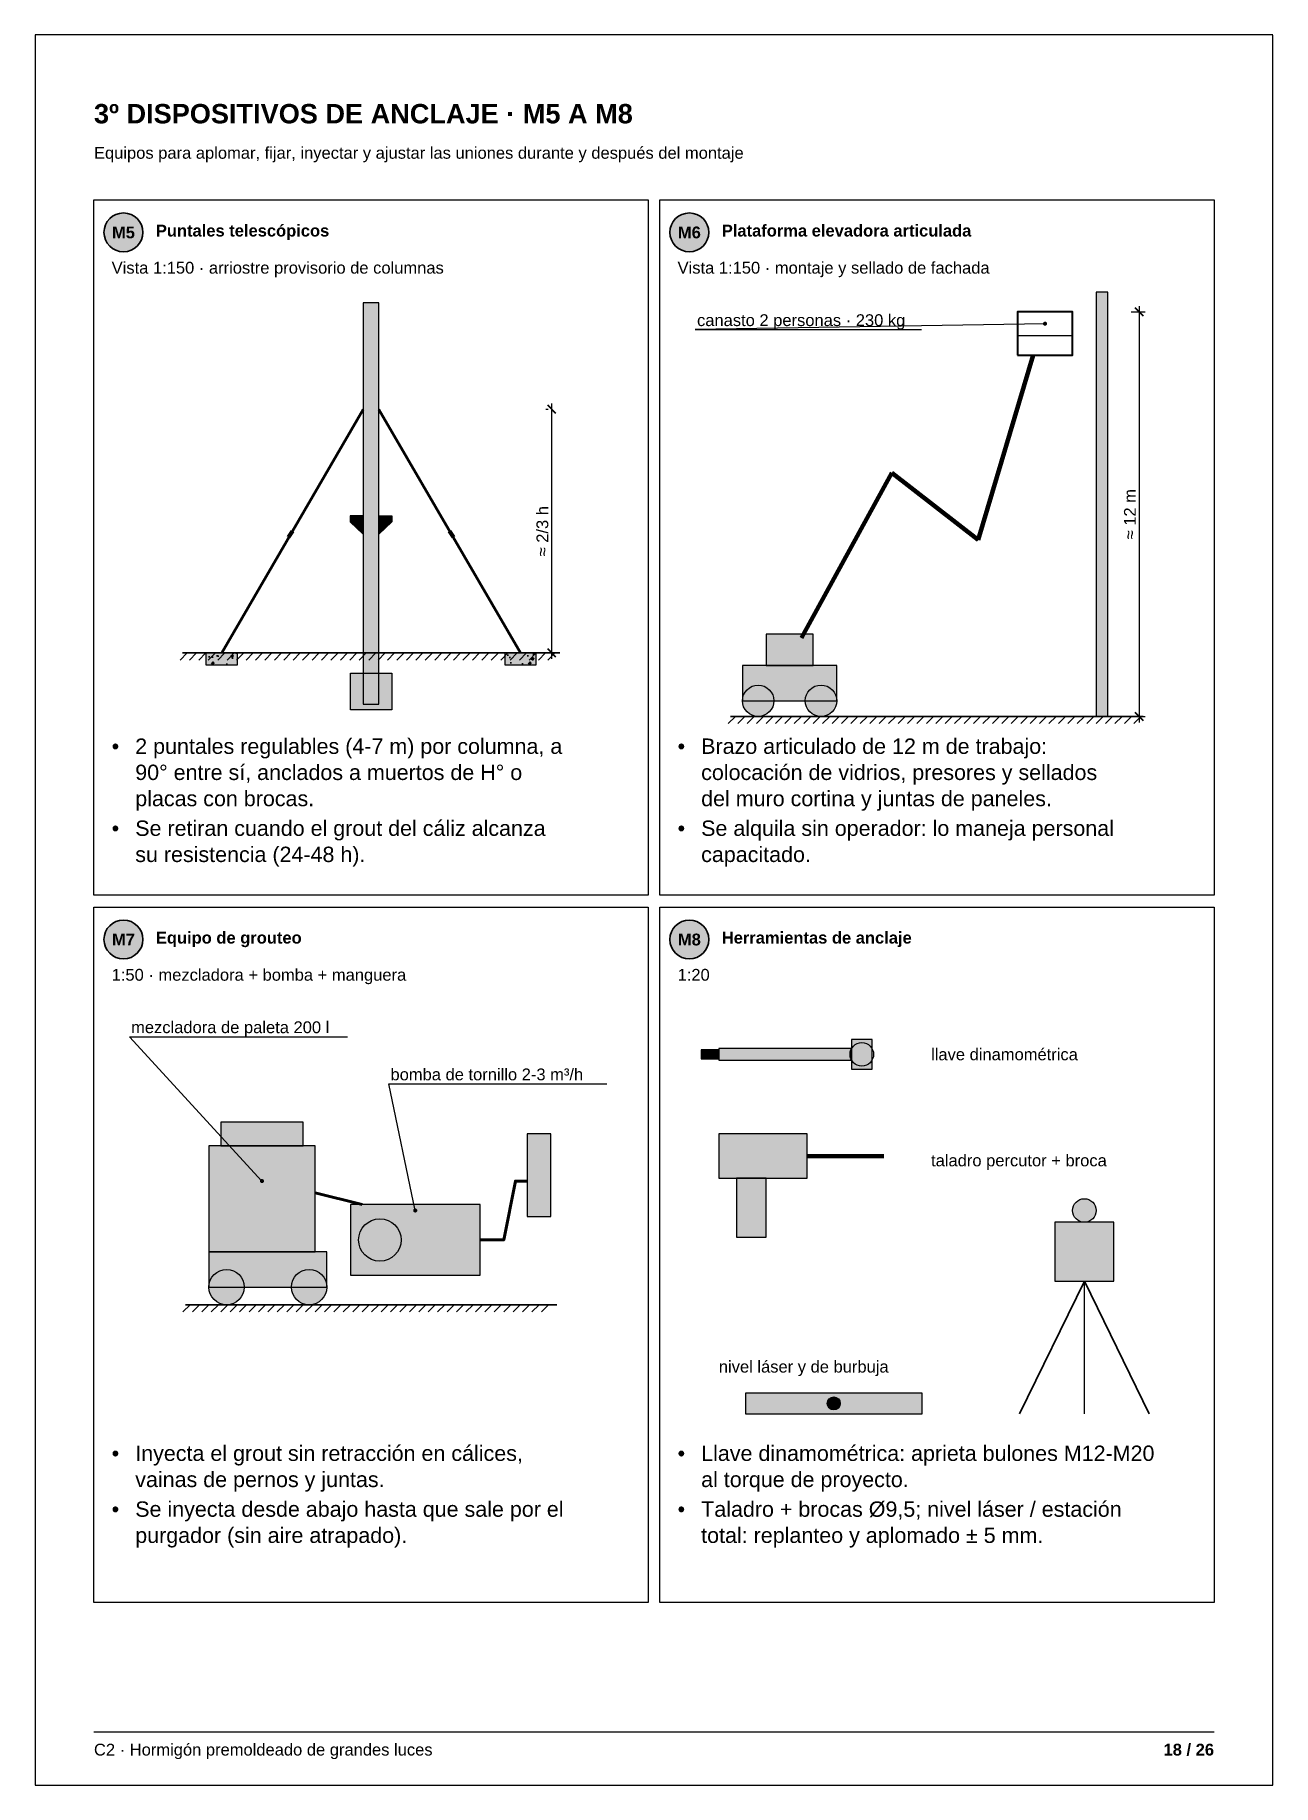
# Paper-space layout 'LAMINA 18' of a CAD drawing. Header units: millimetres. Extents: x 0 to 210, y 0 to 297.
# The model-space entities are those that its viewports show. They can reach past a viewport. Long polylines and large blocks are cut down to what shows.
import ezdxf
from ezdxf.enums import TextEntityAlignment as Align

# ---------------------------------------------------------------- set-up
doc = ezdxf.new("R2010")
doc.units = ezdxf.units.MM
for name, color, linetype in [('CONTORNOS', 7, 'Continuous'), ('CONTORNOS-RAYADO', 8, 'Continuous'), ('CONTORNOS-RELLENO', 9, 'Continuous'), ('COTAS', 7, 'Continuous'), ('LINEAS', 7, 'Continuous'), ('LINEAS-RELLENO', 9, 'Continuous'), ('MARCO', 7, 'Continuous'), ('REFERENCIAS', 7, 'Continuous'), ('REFERENCIAS-RELLENO', 9, 'Continuous'), ('TEXTOS', 7, 'Continuous'), ('VIEWPORTS', 7, 'Continuous')]:
    doc.layers.add(name, color=color, linetype=linetype)
doc.styles.add('ARIAL', font='arial.ttf')
doc.styles.add('ARIAL-NEGRITA', font='arialbd.ttf')

msp = doc.modelspace()

# ---------------------------------------------------------------- hatches: boundary and pattern name
at = {"layer": 'CONTORNOS-RAYADO'}
h = msp.add_hatch(dxfattribs=at)
h.set_pattern_fill('AR-CONC', color=8, scale=0.025)
h.paths.add_polyline_path([(4109, 190.12), (4114.33, 190.12), (4114.33, 192.12), (4109, 192.12)])
h = msp.add_hatch(dxfattribs=at)
h.set_pattern_fill('AR-CONC', color=8, scale=0.025)
h.paths.add_polyline_path([(4159.67, 190.12), (4165, 190.12), (4165, 192.12), (4159.67, 192.12)])
at = {"layer": 'CONTORNOS-RELLENO', "true_color": 0xbfe3f0}
h = msp.add_hatch(color=254, dxfattribs=at)
h.dxf.hatch_style = 1
h.paths.add_polyline_path([(4260, 181.33), (4262, 181.33), (4262, 253.33), (4260, 253.33)])
at = {"layer": 'CONTORNOS-RELLENO', "true_color": 0xcfd3d7}
h = msp.add_hatch(color=254, dxfattribs=at)
h.dxf.hatch_style = 1
h.paths.add_polyline_path([(4135.67, 183.45), (4138.33, 183.45), (4138.33, 251.55), (4135.67, 251.55)])
h = msp.add_hatch(color=254, dxfattribs=at)
h.dxf.hatch_style = 1
h.paths.add_polyline_path([(4135.67, 215.42), (4133.47, 215.42), (4133.47, 214.35), (4135.67, 212.28)])
h = msp.add_hatch(color=254, dxfattribs=at)
h.dxf.hatch_style = 1
h.paths.add_polyline_path([(4138.33, 215.42), (4140.53, 215.42), (4140.53, 214.35), (4138.33, 212.28)])
at = {"layer": 'CONTORNOS-RELLENO', "true_color": 0x777777}
h = msp.add_hatch(color=8, dxfattribs=at)
h.dxf.hatch_style = 1
h.paths.add_polyline_path([(4204, 190), (4212, 190), (4212, 195.33), (4204, 195.33)])
at = {"layer": 'CONTORNOS-RELLENO', "true_color": 0xe6e4df}
h = msp.add_hatch(color=254, dxfattribs=at)
h.dxf.hatch_style = 1
h.paths.add_polyline_path([(4109, 190.12), (4114.33, 190.12), (4114.33, 192.12), (4109, 192.12)])
h = msp.add_hatch(color=254, dxfattribs=at)
h.dxf.hatch_style = 1
h.paths.add_polyline_path([(4159.67, 190.12), (4165, 190.12), (4165, 192.12), (4159.67, 192.12)])
at = {"layer": 'CONTORNOS-RELLENO', "true_color": 0xd8cfbd}
h = msp.add_hatch(color=254, dxfattribs=at)
h.dxf.hatch_style = 1
h.paths.add_polyline_path([(4133.5, 188.72), (4140.5, 188.72), (4140.5, 182.45), (4133.5, 182.45)])
at = {"layer": 'CONTORNOS-RELLENO', "true_color": 0xf2c230}
h = msp.add_hatch(color=40, dxfattribs=at)
h.dxf.hatch_style = 1
h.paths.add_polyline_path([(4200, 184), (4216, 184), (4216, 190), (4200, 190)])
at = {"layer": 'CONTORNOS-RELLENO', "true_color": 0x555555}
h = msp.add_hatch(color=251, dxfattribs=at)
h.dxf.hatch_style = 1
h.paths.add_polyline_path([(4193, 123.25), (4196, 123.25), (4196, 124.75), (4193, 124.75)])
at = {"layer": 'CONTORNOS-RELLENO', "true_color": 0x888888}
h = msp.add_hatch(color=252, dxfattribs=at)
h.dxf.hatch_style = 1
h.paths.add_polyline_path([(4196, 123), (4218.5, 123), (4218.5, 125), (4196, 125)])
at = {"layer": 'CONTORNOS-RELLENO', "true_color": 0x3a3a3a}
h = msp.add_hatch(color=250, dxfattribs=at)
h.dxf.hatch_style = 1
h.paths.add_polyline_path([(4218.5, 121.5), (4222, 121.5), (4222, 126.5), (4218.5, 126.5)])
at = {"layer": 'CONTORNOS-RELLENO', "true_color": 0x2c5f86}
h = msp.add_hatch(color=157, dxfattribs=at)
h.dxf.hatch_style = 1
h.paths.add_polyline_path([(4111.5, 108.5), (4125.5, 108.5), (4125.5, 112.5), (4111.5, 112.5)])
at = {"layer": 'CONTORNOS-RELLENO', "true_color": 0xcfd3d7}
h = msp.add_hatch(color=254, dxfattribs=at)
h.dxf.hatch_style = 1
h.paths.add_polyline_path([(4163.5, 96.5), (4167.5, 96.5), (4167.5, 110.5), (4163.5, 110.5)])
at = {"layer": 'CONTORNOS-RELLENO', "true_color": 0x2e86c1}
h = msp.add_hatch(color=145, dxfattribs=at)
h.dxf.hatch_style = 1
h.paths.add_polyline_path([(4196, 103), (4211, 103), (4211, 110.5), (4196, 110.5)])
at = {"layer": 'CONTORNOS-RELLENO', "true_color": 0x4a90c2}
h = msp.add_hatch(color=153, dxfattribs=at)
h.dxf.hatch_style = 1
h.paths.add_polyline_path([(4109.5, 90.5), (4127.5, 90.5), (4127.5, 108.5), (4109.5, 108.5)])
at = {"layer": 'CONTORNOS-RELLENO', "true_color": 0x2e86c1}
h = msp.add_hatch(color=145, dxfattribs=at)
h.dxf.hatch_style = 1
h.paths.add_polyline_path([(4199, 93), (4204, 93), (4204, 103), (4199, 103)])
at = {"layer": 'CONTORNOS-RELLENO', "true_color": 0xd35400}
h = msp.add_hatch(color=32, dxfattribs=at)
h.dxf.hatch_style = 1
h.paths.add_polyline_path([(4133.5, 86.5), (4155.5, 86.5), (4155.5, 98.5), (4133.5, 98.5)])
at = {"layer": 'CONTORNOS-RELLENO', "true_color": 0xf2c230}
h = msp.add_hatch(color=40, dxfattribs=at)
h.dxf.hatch_style = 1
h.paths.add_polyline_path([(4253, 85.5), (4263, 85.5), (4263, 95.5), (4253, 95.5)])
at = {"layer": 'CONTORNOS-RELLENO', "true_color": 0x3a3a3a}
h = msp.add_hatch(color=250, dxfattribs=at)
h.dxf.hatch_style = 1
h.paths.add_polyline_path([(4109.5, 84.5), (4129.5, 84.5), (4129.5, 90.5), (4109.5, 90.5)])
at = {"layer": 'CONTORNOS-RELLENO', "true_color": 0xd4ac0d}
h = msp.add_hatch(color=42, dxfattribs=at)
h.dxf.hatch_style = 1
h.paths.add_polyline_path([(4200.5, 63), (4230.5, 63), (4230.5, 66.5), (4200.5, 66.5)])
at = {"layer": 'LINEAS-RELLENO', "true_color": 0x222222}
h = msp.add_hatch(color=250, dxfattribs=at)
h.dxf.hatch_style = 1
edge = h.paths.add_edge_path()
edge.add_arc((4202.67, 184), 2.67, 0, 360)
h = msp.add_hatch(color=250, dxfattribs=at)
h.dxf.hatch_style = 1
edge = h.paths.add_edge_path()
edge.add_arc((4213.33, 184), 2.67, 0, 360)
at = {"layer": 'LINEAS-RELLENO', "true_color": 0xe74c3c}
h = msp.add_hatch(color=13, dxfattribs=at)
h.dxf.hatch_style = 1
edge = h.paths.add_edge_path()
edge.add_arc((4258, 97.5), 2, 0, 360)
at = {"layer": 'LINEAS-RELLENO', "true_color": 0x777777}
h = msp.add_hatch(color=8, dxfattribs=at)
h.dxf.hatch_style = 1
edge = h.paths.add_edge_path()
edge.add_arc((4138.5, 92.5), 3.6, 0, 360)
at = {"layer": 'LINEAS-RELLENO', "true_color": 0x222222}
h = msp.add_hatch(color=250, dxfattribs=at)
h.dxf.hatch_style = 1
edge = h.paths.add_edge_path()
edge.add_arc((4112.5, 84.5), 3, 0, 360)
h = msp.add_hatch(color=250, dxfattribs=at)
h.dxf.hatch_style = 1
edge = h.paths.add_edge_path()
edge.add_arc((4126.5, 84.5), 3, 0, 360)
at = {"layer": 'LINEAS-RELLENO', "true_color": 0x5dade2}
h = msp.add_hatch(color=143, dxfattribs=at)
h.dxf.hatch_style = 1
edge = h.paths.add_edge_path()
edge.add_arc((4215.5, 64.75), 1.1, 0, 360)
at = {"layer": 'REFERENCIAS-RELLENO', "true_color": 0xfde8b0}
h = msp.add_hatch(color=41, dxfattribs=at)
h.dxf.hatch_style = 1
edge = h.paths.add_edge_path()
edge.add_arc((4095, 263.5), 3.3, 0, 360)
h = msp.add_hatch(color=41, dxfattribs=at)
h.dxf.hatch_style = 1
edge = h.paths.add_edge_path()
edge.add_arc((4191, 263.5), 3.3, 0, 360)
at = {"layer": 'REFERENCIAS-RELLENO', "true_color": 0x000000}
h = msp.add_hatch(color=18, dxfattribs=at)
h.dxf.hatch_style = 1
edge = h.paths.add_edge_path()
edge.add_arc((4251.33, 248), 0.35, 0, 360)
at = {"layer": 'REFERENCIAS-RELLENO', "true_color": 0xfde8b0}
h = msp.add_hatch(color=41, dxfattribs=at)
h.dxf.hatch_style = 1
edge = h.paths.add_edge_path()
edge.add_arc((4095, 143.5), 3.3, 0, 360)
h = msp.add_hatch(color=41, dxfattribs=at)
h.dxf.hatch_style = 1
edge = h.paths.add_edge_path()
edge.add_arc((4191, 143.5), 3.3, 0, 360)
at = {"layer": 'REFERENCIAS-RELLENO', "true_color": 0x000000}
h = msp.add_hatch(color=18, dxfattribs=at)
h.dxf.hatch_style = 1
edge = h.paths.add_edge_path()
edge.add_arc((4118.5, 102.5), 0.35, 0, 360)
h = msp.add_hatch(color=18, dxfattribs=at)
h.dxf.hatch_style = 1
edge = h.paths.add_edge_path()
edge.add_arc((4144.5, 97.5), 0.35, 0, 360)

# ---------------------------------------------------------------- linework, layer by layer
at = {"layer": 'CONTORNOS', "lineweight": 13}
for points in [[(4260, 181.33), (4262, 181.33), (4262, 253.33), (4260, 253.33)], [(4135.67, 215.42), (4133.47, 215.42), (4133.47, 214.35), (4135.67, 212.28)], [(4138.33, 215.42), (4140.53, 215.42), (4140.53, 214.35), (4138.33, 212.28)], [(4204, 190), (4212, 190), (4212, 195.33), (4204, 195.33)], [(4133.5, 188.72), (4140.5, 188.72), (4140.5, 182.45), (4133.5, 182.45)], [(4200, 184), (4216, 184), (4216, 190), (4200, 190)], [(4196, 123), (4218.5, 123), (4218.5, 125), (4196, 125)], [(4111.5, 108.5), (4125.5, 108.5), (4125.5, 112.5), (4111.5, 112.5)], [(4163.5, 96.5), (4167.5, 96.5), (4167.5, 110.5), (4163.5, 110.5)], [(4196, 103), (4211, 103), (4211, 110.5), (4196, 110.5)], [(4109.5, 90.5), (4127.5, 90.5), (4127.5, 108.5), (4109.5, 108.5)], [(4199, 93), (4204, 93), (4204, 103), (4199, 103)], [(4133.5, 86.5), (4155.5, 86.5), (4155.5, 98.5), (4133.5, 98.5)], [(4253, 85.5), (4263, 85.5), (4263, 95.5), (4253, 95.5)], [(4109.5, 84.5), (4129.5, 84.5), (4129.5, 90.5), (4109.5, 90.5)], [(4200.5, 63), (4230.5, 63), (4230.5, 66.5), (4200.5, 66.5)]]:
    msp.add_lwpolyline(points, close=True, dxfattribs=at)
at = {"layer": 'CONTORNOS', "lineweight": 18}
msp.add_lwpolyline([(4135.67, 183.45), (4138.33, 183.45), (4138.33, 251.55), (4135.67, 251.55)], close=True, dxfattribs=at)
at = {"layer": 'CONTORNOS', "lineweight": 35}
msp.add_lwpolyline([(4246.67, 242.67), (4256, 242.67), (4256, 250), (4246.67, 250)], close=True, dxfattribs=at)
at = {"layer": 'CONTORNOS', "lineweight": 9}
for points in [[(4109, 190.12), (4114.33, 190.12), (4114.33, 192.12), (4109, 192.12)], [(4159.67, 190.12), (4165, 190.12), (4165, 192.12), (4159.67, 192.12)], [(4193, 123.25), (4196, 123.25), (4196, 124.75), (4193, 124.75)], [(4218.5, 121.5), (4222, 121.5), (4222, 126.5), (4218.5, 126.5)]]:
    msp.add_lwpolyline(points, close=True, dxfattribs=at)
at = {"layer": 'COTAS', "lineweight": 9}
for points in [[(4265.93, 250), (4268.33, 250)], [(4167.07, 233.45), (4166.67, 233.45)], [(4167.07, 192.12), (4166.67, 192.12)], [(4265.93, 181.33), (4268.33, 181.33)]]:
    msp.add_lwpolyline(points, dxfattribs=at)
at = {"layer": 'COTAS', "lineweight": 35}
for points in [[(4268.03, 249.3), (4266.63, 250.7)], [(4168.37, 232.75), (4166.97, 234.15)], [(4168.37, 191.42), (4166.97, 192.82)], [(4268.03, 180.63), (4266.63, 182.03)]]:
    msp.add_lwpolyline(points, dxfattribs=at)
at = {"layer": 'COTAS', "lineweight": 13}
for points in [[(4267.33, 180.33), (4267.33, 251)], [(4167.67, 191.12), (4167.67, 234.45)]]:
    msp.add_lwpolyline(points, dxfattribs=at)
at = {"layer": 'LINEAS', "lineweight": 13}
for points in [[(4246.67, 246), (4256, 246)], [(4240, 211.33), (4249.33, 242.67)], [(4210, 194.67), (4225.33, 222.67)], [(4225.33, 222.67), (4240, 211.33)]]:
    msp.add_lwpolyline(points, dxfattribs=at)
at = {"layer": 'LINEAS', "color": 40, "lineweight": 70, "true_color": 0xf2c230}
for points in [[(4240, 211.33), (4249.33, 242.67)], [(4210, 194.67), (4225.33, 222.67)], [(4225.33, 222.67), (4240, 211.33)], [(4123.67, 212.78), (4123, 211.78)], [(4150.33, 212.78), (4151, 211.78)]]:
    msp.add_lwpolyline(points, dxfattribs=at)
at = {"layer": 'LINEAS', "color": 251, "lineweight": 50, "true_color": 0x5a5a5a}
for points in [[(4135.67, 233.45), (4111.67, 192.12)], [(4138.33, 233.45), (4162.33, 192.12)]]:
    msp.add_lwpolyline(points, dxfattribs=at)
at = {"layer": 'LINEAS', "lineweight": 9}
for points in [[(4105.8, 192.12), (4104.6, 190.92)], [(4107.4, 192.12), (4106.2, 190.92)], [(4109, 192.12), (4107.8, 190.92)], [(4110.6, 192.12), (4109.4, 190.92)], [(4112.2, 192.12), (4111, 190.92)], [(4113.8, 192.12), (4112.6, 190.92)], [(4115.4, 192.12), (4114.2, 190.92)], [(4117, 192.12), (4115.8, 190.92)], [(4118.6, 192.12), (4117.4, 190.92)], [(4120.2, 192.12), (4119, 190.92)], [(4121.8, 192.12), (4120.6, 190.92)], [(4123.4, 192.12), (4122.2, 190.92)], [(4125, 192.12), (4123.8, 190.92)], [(4126.6, 192.12), (4125.4, 190.92)], [(4128.2, 192.12), (4127, 190.92)], [(4129.8, 192.12), (4128.6, 190.92)], [(4131.4, 192.12), (4130.2, 190.92)], [(4133, 192.12), (4131.8, 190.92)], [(4134.6, 192.12), (4133.4, 190.92)], [(4136.2, 192.12), (4135, 190.92)], [(4137.8, 192.12), (4136.6, 190.92)], [(4139.4, 192.12), (4138.2, 190.92)], [(4141, 192.12), (4139.8, 190.92)], [(4142.6, 192.12), (4141.4, 190.92)], [(4144.2, 192.12), (4143, 190.92)], [(4145.8, 192.12), (4144.6, 190.92)], [(4147.4, 192.12), (4146.2, 190.92)], [(4149, 192.12), (4147.8, 190.92)], [(4150.6, 192.12), (4149.4, 190.92)], [(4152.2, 192.12), (4151, 190.92)], [(4153.8, 192.12), (4152.6, 190.92)], [(4155.4, 192.12), (4154.2, 190.92)], [(4157, 192.12), (4155.8, 190.92)], [(4158.6, 192.12), (4157.4, 190.92)], [(4160.2, 192.12), (4159, 190.92)], [(4161.8, 192.12), (4160.6, 190.92)], [(4163.4, 192.12), (4162.2, 190.92)], [(4165, 192.12), (4163.8, 190.92)], [(4166.6, 192.12), (4165.4, 190.92)], [(4168.2, 192.12), (4167, 190.92)], [(4198.8, 181.33), (4197.6, 180.13)], [(4200.4, 181.33), (4199.2, 180.13)], [(4202, 181.33), (4200.8, 180.13)], [(4203.6, 181.33), (4202.4, 180.13)], [(4205.2, 181.33), (4204, 180.13)], [(4206.8, 181.33), (4205.6, 180.13)], [(4208.4, 181.33), (4207.2, 180.13)], [(4210, 181.33), (4208.8, 180.13)], [(4211.6, 181.33), (4210.4, 180.13)], [(4213.2, 181.33), (4212, 180.13)], [(4214.8, 181.33), (4213.6, 180.13)], [(4216.4, 181.33), (4215.2, 180.13)], [(4218, 181.33), (4216.8, 180.13)], [(4219.6, 181.33), (4218.4, 180.13)], [(4221.2, 181.33), (4220, 180.13)], [(4222.8, 181.33), (4221.6, 180.13)], [(4224.4, 181.33), (4223.2, 180.13)], [(4226, 181.33), (4224.8, 180.13)], [(4227.6, 181.33), (4226.4, 180.13)], [(4229.2, 181.33), (4228, 180.13)], [(4230.8, 181.33), (4229.6, 180.13)], [(4232.4, 181.33), (4231.2, 180.13)], [(4234, 181.33), (4232.8, 180.13)], [(4235.6, 181.33), (4234.4, 180.13)], [(4237.2, 181.33), (4236, 180.13)], [(4238.8, 181.33), (4237.6, 180.13)], [(4240.4, 181.33), (4239.2, 180.13)], [(4242, 181.33), (4240.8, 180.13)], [(4243.6, 181.33), (4242.4, 180.13)], [(4245.2, 181.33), (4244, 180.13)], [(4246.8, 181.33), (4245.6, 180.13)], [(4248.4, 181.33), (4247.2, 180.13)], [(4250, 181.33), (4248.8, 180.13)], [(4251.6, 181.33), (4250.4, 180.13)], [(4253.2, 181.33), (4252, 180.13)], [(4254.8, 181.33), (4253.6, 180.13)], [(4256.4, 181.33), (4255.2, 180.13)], [(4258, 181.33), (4256.8, 180.13)], [(4259.6, 181.33), (4258.4, 180.13)], [(4261.2, 181.33), (4260, 180.13)], [(4262.8, 181.33), (4261.6, 180.13)], [(4264.4, 181.33), (4263.2, 180.13)], [(4266, 181.33), (4264.8, 180.13)], [(4267.6, 181.33), (4266.4, 180.13)], [(4106.3, 81.5), (4105.1, 80.3)], [(4107.9, 81.5), (4106.7, 80.3)], [(4109.5, 81.5), (4108.3, 80.3)], [(4111.1, 81.5), (4109.9, 80.3)], [(4112.7, 81.5), (4111.5, 80.3)], [(4114.3, 81.5), (4113.1, 80.3)], [(4115.9, 81.5), (4114.7, 80.3)], [(4117.5, 81.5), (4116.3, 80.3)], [(4119.1, 81.5), (4117.9, 80.3)], [(4120.7, 81.5), (4119.5, 80.3)], [(4122.3, 81.5), (4121.1, 80.3)], [(4123.9, 81.5), (4122.7, 80.3)], [(4125.5, 81.5), (4124.3, 80.3)], [(4127.1, 81.5), (4125.9, 80.3)], [(4128.7, 81.5), (4127.5, 80.3)], [(4130.3, 81.5), (4129.1, 80.3)], [(4131.9, 81.5), (4130.7, 80.3)], [(4133.5, 81.5), (4132.3, 80.3)], [(4135.1, 81.5), (4133.9, 80.3)], [(4136.7, 81.5), (4135.5, 80.3)], [(4138.3, 81.5), (4137.1, 80.3)], [(4139.9, 81.5), (4138.7, 80.3)], [(4141.5, 81.5), (4140.3, 80.3)], [(4143.1, 81.5), (4141.9, 80.3)], [(4144.7, 81.5), (4143.5, 80.3)], [(4146.3, 81.5), (4145.1, 80.3)], [(4147.9, 81.5), (4146.7, 80.3)], [(4149.5, 81.5), (4148.3, 80.3)], [(4151.1, 81.5), (4149.9, 80.3)], [(4152.7, 81.5), (4151.5, 80.3)], [(4154.3, 81.5), (4153.1, 80.3)], [(4155.9, 81.5), (4154.7, 80.3)], [(4157.5, 81.5), (4156.3, 80.3)], [(4159.1, 81.5), (4157.9, 80.3)], [(4160.7, 81.5), (4159.5, 80.3)], [(4162.3, 81.5), (4161.1, 80.3)], [(4163.9, 81.5), (4162.7, 80.3)], [(4165.5, 81.5), (4164.3, 80.3)], [(4167.1, 81.5), (4165.9, 80.3)]]:
    msp.add_lwpolyline(points, dxfattribs=at)
at = {"layer": 'LINEAS', "lineweight": 25}
for points in [[(4105, 192.12), (4169, 192.12)], [(4198, 181.33), (4268, 181.33)], [(4258, 85.5), (4247, 63)], [(4258, 85.5), (4269, 63)], [(4105.5, 81.5), (4168.5, 81.5)]]:
    msp.add_lwpolyline(points, dxfattribs=at)
at = {"layer": 'LINEAS', "lineweight": 70}
msp.add_lwpolyline([(4211, 106.75), (4224, 106.75)], dxfattribs=at)
at = {"layer": 'LINEAS', "lineweight": 50}
for points in [[(4155.5, 92.5), (4159.5, 92.5), (4161.5, 102.5), (4163.5, 102.5)], [(4127.5, 100.5), (4135.5, 98.5)]]:
    msp.add_lwpolyline(points, dxfattribs=at)
at = {"layer": 'LINEAS', "lineweight": 18}
msp.add_lwpolyline([(4258, 63), (4258, 85.5)], dxfattribs=at)
at = {"layer": 'LINEAS', "lineweight": 9}
for centre, radius in [((4202.67, 184), 2.67), ((4213.33, 184), 2.67), ((4258, 97.5), 2), ((4138.5, 92.5), 3.6), ((4112.5, 84.5), 3), ((4126.5, 84.5), 3), ((4215.5, 64.75), 1.1)]:
    msp.add_circle(centre, radius, dxfattribs=at)
at = {"layer": 'LINEAS', "lineweight": 13}
msp.add_circle((4220.25, 124), 2, dxfattribs=at)
at = {"layer": 'MARCO', "color": 252, "lineweight": 13, "true_color": 0x888888}
for points in [[(4090, 269), (4184, 269), (4184, 151), (4090, 151)], [(4186, 269), (4280, 269), (4280, 151), (4186, 151)], [(4090, 149), (4184, 149), (4184, 31), (4090, 31)], [(4186, 149), (4280, 149), (4280, 31), (4186, 31)]]:
    msp.add_lwpolyline(points, close=True, dxfattribs=at)
at = {"layer": 'MARCO', "color": 253, "lineweight": 13, "true_color": 0x999999}
msp.add_lwpolyline([(4090, 9), (4280, 9)], dxfattribs=at)
at = {"layer": 'REFERENCIAS', "lineweight": 13}
for points in [[(4251.33, 248), (4192, 247)], [(4192, 247), (4230.4, 247)], [(4118.5, 102.5), (4096, 127)], [(4096, 127), (4133, 127)], [(4144.5, 97.5), (4140, 119)], [(4140, 119), (4177, 119)]]:
    msp.add_lwpolyline(points, dxfattribs=at)
at = {"layer": 'REFERENCIAS', "lineweight": 25}
for centre in [(4095, 263.5), (4191, 263.5), (4095, 143.5), (4191, 143.5)]:
    msp.add_circle(centre, 3.3, dxfattribs=at)

# ---------------------------------------------------------------- texts
at = {"layer": 'COTAS', "style": 'ARIAL'}
for s, p in [('≈ 2/3 h', (4167.07, 212.78)), ('≈ 12 m', (4266.73, 215.67))]:
    msp.add_text(s, height=2.005, rotation=90, dxfattribs=at).set_placement(p, align=Align.CENTER)
at = {"layer": 'MARCO', "color": 251, "true_color": 0x666666, "style": 'ARIAL'}
msp.add_text('C2 · Hormigón premoldeado de grandes luces', height=2.0048, dxfattribs=at).set_placement((4090, 5))
at = {"layer": 'MARCO', "color": 250, "true_color": 0x444444, "style": 'ARIAL-NEGRITA'}
msp.add_text('18 / 26', height=2.005, dxfattribs=at).set_placement((4280, 5), align=Align.RIGHT)
at = {"layer": 'REFERENCIAS', "style": 'ARIAL-NEGRITA'}
for s, p in [('M5', (4095, 262.49)), ('M6', (4191, 262.49)), ('M7', (4095, 142.49)), ('M8', (4191, 142.49))]:
    msp.add_text(s, height=2.005, dxfattribs=at).set_placement(p, align=Align.CENTER)
at = {"layer": 'TEXTOS'}
for s, height, style, p in [('3º DISPOSITIVOS DE ANCLAJE · M5 A M8', 3.2936, 'ARIAL-NEGRITA', (4090, 282)), ('Puntales telescópicos', 2.0048, 'ARIAL-NEGRITA', (4100.5, 262.8)), ('Plataforma elevadora articulada', 2.0048, 'ARIAL-NEGRITA', (4196.5, 262.8)), ('canasto 2 personas · 230 kg', 2.0048, 'ARIAL', (4192.3, 247.6)), ('•', 2.61, 'ARIAL', (4093, 175)), ('2 puntales regulables (4-7 m) por columna, a', 2.6062, 'ARIAL', (4097, 175)), ('•', 2.61, 'ARIAL', (4189, 175)), ('Brazo articulado de 12 m de trabajo:', 2.6062, 'ARIAL', (4193, 175)), ('90° entre sí, anclados a muertos de H° o', 2.6062, 'ARIAL', (4097, 170.56)), ('colocación de vidrios, presores y sellados', 2.6062, 'ARIAL', (4193, 170.56)), ('placas con brocas.', 2.6062, 'ARIAL', (4097, 166.12)), ('del muro cortina y juntas de paneles.', 2.6062, 'ARIAL', (4193, 166.12)), ('Se retiran cuando el grout del cáliz alcanza', 2.6062, 'ARIAL', (4097, 161.08)), ('Se alquila sin operador: lo maneja personal', 2.6062, 'ARIAL', (4193, 161.08)), ('•', 2.61, 'ARIAL', (4093, 161.08)), ('•', 2.61, 'ARIAL', (4189, 161.08)), ('su resistencia (24-48 h).', 2.6062, 'ARIAL', (4097, 156.64)), ('capacitado.', 2.6062, 'ARIAL', (4193, 156.64)), ('Equipo de grouteo', 2.0048, 'ARIAL-NEGRITA', (4100.5, 142.8)), ('Herramientas de anclaje', 2.0048, 'ARIAL-NEGRITA', (4196.5, 142.8)), ('mezcladora de paleta 200 l', 2.0048, 'ARIAL', (4096.3, 127.6)), ('llave dinamométrica', 2.0048, 'ARIAL', (4232, 123)), ('bomba de tornillo 2-3 m³/h', 2.0048, 'ARIAL', (4140.3, 119.6)), ('taladro percutor + broca', 2.0048, 'ARIAL', (4232, 105)), ('nivel láser y de burbuja', 2.0048, 'ARIAL', (4196, 70)), ('•', 2.61, 'ARIAL', (4093, 55)), ('Inyecta el grout sin retracción en cálices,', 2.6062, 'ARIAL', (4097, 55)), ('•', 2.61, 'ARIAL', (4189, 55)), ('Llave dinamométrica: aprieta bulones M12-M20', 2.6062, 'ARIAL', (4193, 55)), ('vainas de pernos y juntas.', 2.6062, 'ARIAL', (4097, 50.56)), ('al torque de proyecto.', 2.6062, 'ARIAL', (4193, 50.56)), ('Se inyecta desde abajo hasta que sale por el', 2.6062, 'ARIAL', (4097, 45.52)), ('Taladro + brocas Ø9,5; nivel láser / estación', 2.6062, 'ARIAL', (4193, 45.52)), ('•', 2.61, 'ARIAL', (4093, 45.52)), ('•', 2.61, 'ARIAL', (4189, 45.52)), ('purgador (sin aire atrapado).', 2.6062, 'ARIAL', (4097, 41.08)), ('total: replanteo y aplomado ± 5 mm.', 2.6062, 'ARIAL', (4193, 41.08))]:
    msp.add_text(s, height=height, dxfattribs=dict(at, style=style)).set_placement(p)
at = {"layer": 'TEXTOS', "color": 250, "true_color": 0x333333, "style": 'ARIAL'}
for s, height, p in [('Equipos para aplomar, fijar, inyectar y ajustar las uniones durante y después del montaje', 2.0048, (4090, 276)), ('Vista 1:150 · arriostre provisorio de columnas', 2.0048, (4093, 256.5)), ('Vista 1:150 · montaje y sellado de fachada', 2.0048, (4189, 256.5)), ('1:50 · mezcladora + bomba + manguera', 2.0048, (4093, 136.5)), ('1:20', 2.005, (4189, 136.5))]:
    msp.add_text(s, height=height, dxfattribs=at).set_placement(p)

psp = doc.layouts.new('LAMINA 18')

# ---------------------------------------------------------------- viewports
at = {"layer": 'VIEWPORTS'}
psp.add_viewport(center=(105, 148.5), size=(210, 297), view_center_point=(4185, 148.5), view_height=297, dxfattribs=at)

doc.saveas('drawing.dxf')
